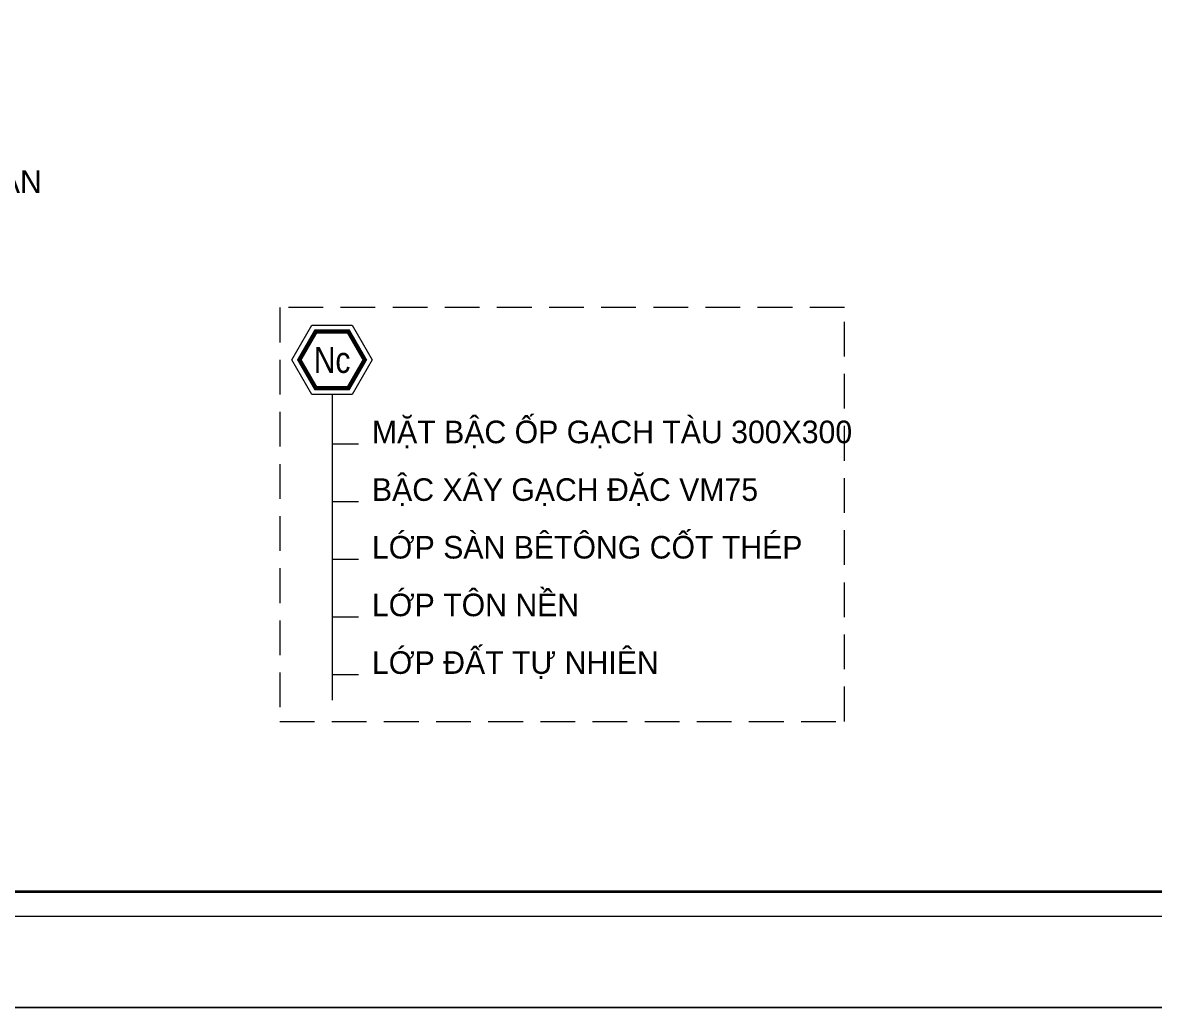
# Model space of a CAD drawing. Header units: inches. Extents: x 88947 to 296847, y 35049 to 161062.
# Drawn here: x 212886 to 216142, y 77053 to 79887 of the extents above; entities that cross this region are included whole.
import ezdxf

# ---------------------------------------------------------------- set-up
doc = ezdxf.new("R2010")
doc.units = ezdxf.units.IN
doc.header["$MEASUREMENT"] = 0
doc.linetypes.add('DASHED', pattern=[0.75, 0.5, -0.25])
for name, color, linetype, lineweight in [('A-Text', 30, 'Continuous', 9), ('A-Wall', 2, 'Continuous', 35), ('HACTH', 8, 'Continuous', 5), ('KHUNG 2', 144, 'Continuous', 18), ('KY HIEU', 4, 'Continuous', 25), ('NETMANH', 192, 'Continuous', 18)]:
    doc.layers.add(name, color=color, linetype=linetype, lineweight=lineweight)
doc.layers.add('text', color=2, linetype='Continuous')
doc.styles.add('DDCo-B-Helve-condense', font='VHELVCB.TTF')
doc.styles.add('FRANKO', font='VFRANKO.TTF')

# ---------------------------------------------------------------- blocks, each defined once
blk = doc.blocks.new('khung ten')
at = {"layer": 'A-Wall', "ltscale": 0.7}
blk.add_lwpolyline([(267204.1477362907, -219099.419797409), (305804.1477362907, -219099.419797409), (305804.1477362907, -190799.419797409), (267204.1477362907, -190799.419797409)], close=True, dxfattribs=at)
at = {"layer": 'KHUNG 2', "ltscale": 0.7}
blk.add_lwpolyline([(267004.1477362907, -219299.419797409), (306004.1477362907, -219299.419797409), (306004.1477362907, -190599.419797409), (267004.1477362907, -190599.419797409)], close=True, dxfattribs=at)
at = {"layer": 'NETMANH', "ltscale": 0.7}
blk.add_lwpolyline([(265004.1477362907, -220042.3034330314), (307004.1477362907, -220042.3034330314), (307004.1477362907, -190342.3034330314), (265004.1477362907, -190342.3034330314)], close=True, dxfattribs=at)

msp = doc.modelspace()

# ---------------------------------------------------------------- linework, layer by layer
at = {"layer": 'HACTH', "color": 252}
msp.add_lwpolyline([(213660.4026030591, 78916.81681972429), (213718.244481424, 79017.00189185746), (213833.9282381537, 79017.00189185746), (213891.7701165186, 78916.81681972429), (213833.9282381537, 78816.63174759112), (213718.244481424, 78816.63174759112)], close=True, dxfattribs=at)
for points in [[(213776.0863597889, 78816.63174759112), (213776.0863597889, 77937.69945001054)], [(213851.8390780511, 78674.35445095897), (213776.0863597889, 78674.35445095897)], [(213851.8390780511, 78508.42215337839), (213776.0863597889, 78508.42215337839)], [(213851.8390780511, 78342.4898557978), (213776.0863597889, 78342.4898557978)], [(213851.8390780511, 78176.55755821722), (213776.0863597889, 78176.55755821722)], [(213851.8390780511, 78010.62526063663), (213776.0863597889, 78010.62526063663)]]:
    msp.add_lwpolyline(points, dxfattribs=at)
at = {"layer": 'KHUNG 2', "linetype": 'DASHED', "ltscale": 200}
msp.add_lwpolyline([(213625.457425211, 77876.51150768696), (215250.4463972069, 77876.51150768696), (215250.4463972069, 79066.98796794901), (213625.457425211, 79066.98796794901)], close=True, dxfattribs=at)
at = {"layer": 'KY HIEU', "const_width": 12.5}
msp.add_lwpolyline([(213682.0532381537, 78916.81681972429), (213729.0697989713, 78998.25189185746), (213823.1029206064, 78998.25189185746), (213870.119481424, 78916.81681972429), (213823.1029206064, 78835.38174759112), (213729.0697989713, 78835.38174759112)], close=True, dxfattribs=at)

# ---------------------------------------------------------------- block references
at = {"layer": 'A-Text', "xscale": 0.3535714285681024, "yscale": 0.3535714286845177, "zscale": 0.3535714286832132}
for p in [(114049.403422937, 154854.1571825557), (114049.403422937, 144353.0857508417)]:
    msp.add_blockref('khung ten', p, dxfattribs=at)

# ---------------------------------------------------------------- texts
at = {"layer": 'KY HIEU', "style": 'DDCo-B-Helve-condense'}
msp.add_text('Nc', height=75, dxfattribs=at).set_placement((213723.82151392, 78879.1759294276))
at = {"layer": 'text', "style": 'FRANKO'}
for s, p in [('GAÏCH ÑINH XAÂY TAÁP BI ÑEÅ TRAÀN', (211550.1749694459, 79396.91182163126)), ('MAËT BAÄC OÁP GAÏCH TAØU 300X300 ', (213890.7955040476, 78676.88343931134)), ('BAÄC XAÂY GAÏCH ÑAËC VM75 ', (213890.7955040476, 78510.95114173075)), ('LÔÙP SAØN BEÂTOÂNG COÁT THEÙP', (213890.7955040476, 78345.01884415017)), ('LÔÙP TOÂN NEÀN', (213890.7955040476, 78179.08654656958)), ('LÔÙP ÑAÁT TÖÏ NHIEÂN', (213890.7955040476, 78013.154248989))]:
    msp.add_text(s, height=65, dxfattribs=at).set_placement(p)

doc.saveas('drawing.dxf')
